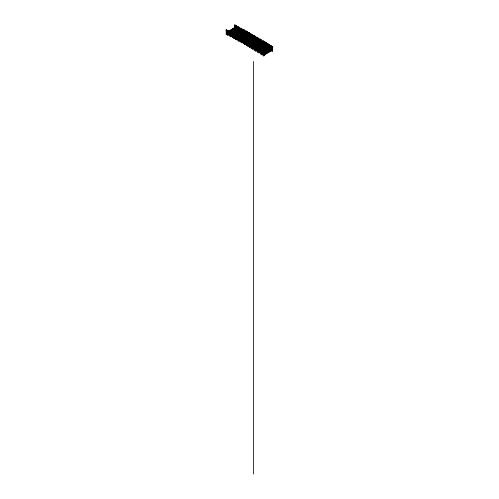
<?xml version="1.0" encoding="UTF-8"?>
<svg xmlns="http://www.w3.org/2000/svg" width="499" height="499" viewBox="0 0 499 499"><rect width="100%" height="100%" fill="white"/><g stroke="black" fill="none" stroke-linecap="round" stroke-linejoin="round"><path stroke-width="0.75" d="M252.014 37.406L243.83 41.991L244.416 42.477L252.606 37.606L252.014 37.406L243.749 42.091L243.156 41.604L244.416 42.334M245.09 42.864L244.498 42.378L245.09 42.864L253.355 38.18L253.779 35.317L253.885 38.822M252.687 37.793L253.274 38.136L252.687 37.793L244.498 42.521M227.644 34.98L227.968 30.676L228.205 34.942L227.644 34.98L228.205 34.942M227.893 35.123L227.968 30.676M236.146 28.699L236.47 25.773L236.707 29.354M236.395 29.535L236.719 25.917M236.457 28.518L236.47 25.773M253.355 38.036L253.947 38.523L253.355 38.036L245.171 42.908L245.764 43.251L254.028 38.423L245.839 43.294L246.431 43.638L254.696 38.81L255.288 39.159L247.105 44.031L246.512 43.538L247.105 43.887L255.369 39.203L255.956 39.695L255.369 39.203M245.764 43.251L253.947 38.379M246.431 43.638L254.615 38.916L254.028 38.566M229.197 35.803L229.54 31.506L229.453 35.947L229.54 32.192M229.453 35.947L229.796 31.655M238.273 29.491L238.042 26.603L237.711 29.522A532.576 307.484 60 0 0 234.58 27.882L226.365 32.597L226.396 33.333L253.997 48.846M237.961 29.672L238.291 26.746M247.18 44.074L247.772 44.423L247.18 44.074L255.369 39.346M246.512 43.681L254.696 38.81M247.853 44.467L248.446 44.816L247.853 44.467L256.037 39.596L256.629 39.945L248.446 44.816M230.756 36.627L231.118 32.348L231.324 36.595L230.756 36.627L231.324 36.595M231.006 36.776L230.8 32.529M231.099 33.714L231.118 32.348M239.938 30.564L240.537 31.032L239.938 30.564L231.673 35.254L231.081 34.936L239.271 30.208L239.863 30.676L239.271 30.358L239.614 27.439L239.826 31.007M239.52 30.501L239.863 27.588M239.582 30.171L239.614 27.439M248.521 44.86L249.113 45.209L248.521 44.86L256.711 39.989L257.303 40.481L256.711 40.132M249.194 45.253L249.787 45.602L249.194 45.253L257.384 40.382L257.971 40.881L257.378 40.525M232.316 37.462L232.69 33.19L232.565 37.612M232.883 37.431L232.939 33.339M240.836 31.194L241.185 28.281L241.391 31.842M241.073 32.023L241.185 28.281M249.868 45.652L250.454 46.002L249.868 45.652L258.052 40.924L258.507 38.08L258.569 41.567M258.052 40.781L258.644 41.274L258.052 40.781L249.787 45.602M250.535 46.045L251.128 46.401L250.535 46.045L258.725 41.18L259.312 41.673L258.719 41.323M251.209 46.444L251.795 46.8L260.066 41.978L251.883 46.7L252.469 47.199L251.209 46.444L259.393 41.723L260.653 42.477L260.06 42.122M259.393 41.723L259.985 42.072M233.875 38.311L234.262 34.044L234.436 38.28L233.875 38.311L234.262 34.044M234.125 38.46L234.511 34.194M242.402 32.042L242.763 29.135L242.951 32.691M242.639 32.872L243.013 29.285M242.714 31.861L242.763 29.135M253.143 47.461L252.55 47.106L253.136 47.605L261.407 42.783L261.994 43.282L261.407 42.783M253.81 46.519L260.734 42.378L261.326 42.733L253.136 47.605M235.434 39.159L235.834 34.905L235.996 39.128L235.434 39.159L235.834 34.905M235.684 39.309L235.522 35.086M244.51 33.545L244.335 29.996L243.961 32.897L235.778 37.618L236.37 37.799L244.56 33.221L243.961 32.747L235.703 37.581L235.11 37.257L243.294 32.379L243.886 32.853M244.217 33.046L244.335 29.996M253.218 47.648L253.81 48.01L253.218 47.648L261.401 42.926L261.651 39.957L261.694 43.432M253.891 48.054L254.478 48.415L253.891 48.054L262.081 43.188L262.667 43.687L262.075 43.332M236.994 40.02L237.412 35.772L237.243 40.17M237.555 39.989L237.661 35.922M245.508 34.431L245.907 30.863L246.076 34.406M245.776 33.907L246.163 31.019M245.839 33.576L245.907 30.863M254.559 48.459L255.151 48.821L254.559 48.459L262.742 43.737L263.229 40.906L263.254 44.374M262.748 43.594L263.335 44.093L262.748 43.594L254.478 48.415M263.422 43.999L264.008 44.505L263.422 43.999L255.232 48.727L255.819 49.233L264.09 44.405L264.682 44.773L256.492 49.638L255.906 49.133L256.492 49.638M255.819 49.233L264.008 44.361M238.553 40.887L238.984 36.645L239.115 40.856L238.553 40.887L239.115 40.856M238.803 41.037L238.984 36.645M247.092 34.624L247.485 31.736L247.635 35.273M247.323 35.454L247.735 31.892M247.404 34.443L247.485 31.736M255.9 49.276L264.09 44.405M256.573 49.688L257.16 50.05L256.573 49.688L264.763 44.816L265.349 45.322L264.757 44.96M240.113 41.76L240.562 37.531L240.674 41.735L240.113 41.76L240.674 41.735M240.362 41.916L240.562 37.531M249.201 36.153L249.057 32.622L248.658 35.504L240.393 40.188L239.807 39.851L240.393 40.039L248.583 35.46L247.991 35.13L239.807 39.851M248.882 36.333L249.057 32.622M257.241 50.1L257.833 50.461L257.241 50.1L265.431 45.228L266.017 45.733L265.424 45.372M258.507 50.736L266.772 46.058L267.364 46.426L259.181 51.148L257.914 50.511L258.501 50.873L266.691 46.151L266.104 45.64L257.833 50.461M257.914 50.511L266.104 45.64M267.445 46.469L268.032 46.981L267.445 46.469L259.174 51.291L258.588 50.779M241.672 42.64L241.822 38.598L241.672 42.64L242.233 42.615L241.921 42.795M242.084 39.764L242.134 38.417L242.233 42.615M250.224 36.383L250.635 33.514L250.76 37.032M250.473 36.539L250.885 33.67M250.56 35.529L250.635 33.514M259.255 51.341L259.842 51.709L259.255 51.341L267.439 46.613L267.951 43.8L267.938 47.249M259.923 51.753L260.515 52.127L259.923 51.753L268.113 46.887L268.705 47.255L260.515 52.127M260.59 52.17L261.183 52.545L260.59 52.17L268.786 47.305L269.366 47.817L268.78 47.449M243.231 43.525L243.705 39.315L243.793 43.507L243.231 43.525L243.705 39.315M243.481 43.687L243.393 39.496M251.783 37.275L252.207 34.412L252.319 37.924M252.039 37.437L252.457 34.568M252.101 37.094L252.207 34.412M269.454 47.723L270.04 48.241L269.454 47.723L261.264 52.595L261.856 52.963L270.127 48.147L270.708 48.659L270.127 48.147M261.856 52.963L270.046 48.097M260.522 52.551L254.627 49.226L264.033 55.065L264.058 54.354L272.248 49.632A533.406 307.964 60 0 0 256.542 40.032L249.999 36.259L242.445 40.625M264.67 54.391L271.718 50.324L271.743 49.619L264.058 54.054M264.033 55.065L272.217 50.337L272.248 49.632M261.931 53.013L262.524 53.387L261.931 53.013L270.121 48.284M244.791 44.423L245.283 40.219L245.358 44.405L244.791 44.423L245.283 40.219M245.04 44.586L244.972 40.4M253.573 39.003L253.779 35.317M262.605 53.437L263.191 53.811L262.605 53.437L270.795 48.565L271.387 48.939L263.191 53.811M263.272 53.855L263.865 54.235L263.272 53.855L271.468 48.989L272.055 49.364L263.865 54.235M246.35 45.328L246.855 41.136L246.6 45.49M254.914 39.084L255.357 36.227L255.444 39.733M255.164 39.246L255.357 36.227M247.909 46.239L248.433 42.053L248.477 46.22L247.909 46.239L248.433 42.053M248.159 46.401L248.115 42.234M256.48 39.995L256.929 37.151L257.01 40.644M256.729 40.157L257.178 37.313M256.792 39.814L256.929 37.151M249.469 47.155L249.693 43.164L249.718 47.318L249.968 43.65M249.718 47.318L250.005 42.983M258.257 41.748L258.756 38.242M258.357 40.737L258.507 38.08M251.028 48.085L251.577 43.918L251.278 48.247L251.421 46.575M251.278 48.247L251.833 44.08M259.605 41.847L260.079 39.016L260.135 42.496M259.86 42.01L260.079 39.016M252.588 49.014L253.155 44.86L253.155 49.002L252.588 49.014L253.155 44.86M252.837 49.183L252.843 45.041M261.133 43.45L261.651 39.957M254.147 49.956L254.415 45.995L254.147 49.956L254.715 49.944L254.396 50.125M254.552 48.453L254.727 45.814L254.715 49.944M262.985 43.893L263.229 40.906M255.706 50.904L256.305 46.769L256.274 50.892L255.706 50.904L256.274 50.892M255.956 51.073L256.305 46.769M264.302 44.679L264.801 41.866L264.819 45.328M264.551 44.848L264.801 41.866M257.266 51.859L257.877 47.736L257.827 51.846L257.266 51.859L257.827 51.846M257.515 52.027L257.877 47.736M265.861 45.64L266.372 42.827L266.379 46.282M266.067 46.463L266.372 42.827M258.825 52.825L259.449 48.709L259.075 52.994M259.386 52.813L259.698 48.877M267.676 46.775L267.951 43.8M260.384 53.792L261.021 49.688L260.946 53.786L260.384 53.792L261.021 49.688M260.634 53.967L260.709 49.869M268.992 47.58L269.522 44.785L269.497 48.222M269.186 48.403L269.522 44.785M261.944 54.771L262.593 50.68L262.505 54.759L261.944 54.771L262.505 54.759M262.193 54.946L262.593 50.68M270.552 48.559L271.094 45.771L271.063 49.201M270.745 49.382L271.094 45.771M263.491 55.844L264.171 51.671L263.74 56.019M264.052 55.838L264.42 51.846M271.992 50.935L272.666 46.763L272.554 50.929L271.992 50.935L272.554 50.929M272.242 51.11L272.666 46.763M240.081 38.791L235.977 36.458M259.567 40.244L244.479 31.549M271.15 47.193L272.641 48.291M250.055 43.419L229.621 32.023M259.355 50.243L262.05 51.877M267.851 45.334L271.069 47.299M235.952 36.521L226.484 31.425M244.448 31.612L238.117 28.169M226.534 30.439L229.097 31.749M235.029 25.536L253.935 35.735M253.879 35.722L258.557 38.517M250.074 43.507L259.517 49.133M264.27 52.264L259.474 49.176M272.766 47.355L258.576 38.604M262.599 52.283L264.139 53.193M226.084 30.04L226.646 30.002L226.334 34.312L226.084 30.04L226.646 30.002M234.58 28.443L234.898 24.95L235.148 28.537M235.148 25.093L234.58 25.131M228.218 30.826L227.656 30.857M250.255 36.408A533.406 307.964 60 0 0 243.974 32.897A532.576 307.484 60 0 1 272.217 49.613L264.033 54.335A532.576 307.484 60 0 0 226.396 32.61L234.574 27.738L235.84 28.543L234.574 27.738M229.428 31.1L231.349 29.996M232.634 29.254L234.305 28.013M226.39 32.46L226.983 32.772L235.247 28.087L227.064 32.809L227.656 33.271L227.064 32.809M226.396 33.333L226.895 33.321M232.653 29.647L233.994 28.961M227.65 33.121L235.915 28.437L236.507 28.749L235.254 29.622M226.084 34.169L226.646 34.132M232.066 30.726L233.401 30.034M228.324 33.47L227.731 33.159L228.324 33.47L236.588 28.786L237.175 29.098L236.595 28.936L235.335 29.659M231.474 31.805L233.994 30.352M237.175 29.098L228.991 33.826L228.405 33.658L230.295 32.572M231.555 31.842L234.075 30.389M229.078 34.013L237.256 29.142L237.855 29.603L237.256 29.142M232.222 32.198L233.482 31.468M229.072 33.863L229.665 34.181L237.848 29.453M229.74 34.219L230.338 34.681L229.74 34.219L237.929 29.497L238.522 29.959M231.636 33.277L232.896 32.547M229.534 34.98L231.037 35.504M230.332 34.537L238.516 29.809M231.006 35.042L230.413 34.574L238.597 29.853L239.196 30.314L238.597 29.853M232.303 33.633L233.563 32.909M234.823 32.179L236.713 31.088M241.441 28.431L240.874 28.462M239.189 30.165L231.006 34.893L230.413 34.574M231.636 34.674L232.977 33.988M234.829 33.583L236.083 32.853M237.973 31.761L239.233 31.038M238.054 31.805L239.314 31.075M232.347 35.61L231.754 35.292L232.347 35.61L240.53 30.888M232.422 35.654L233.021 36.121L232.422 35.654L240.612 30.926L241.204 31.393M238.722 32.167L239.982 31.437M233.014 35.972L241.198 31.25M236.326 35.797L242.626 32.161L243.213 32.341L242.62 32.017L234.355 36.701L233.095 36.159L241.279 31.287L241.872 31.612L241.285 31.437L234.985 35.073M233.095 36.015L233.688 36.333L241.872 31.612M236.289 35.067L241.953 31.799L242.539 31.973L241.953 31.649L233.763 36.377L234.355 36.701M244.585 30.146L244.023 30.177M233.769 36.527L235.029 35.797M238.135 34.668L239.395 33.938M235.029 37.063L234.436 36.739L235.029 37.063L243.213 32.341M235.11 37.257L243.294 32.379M235.104 37.107L235.696 37.431L243.886 32.709M236.451 37.843L244.635 33.115L245.227 33.589L244.635 33.265L236.451 37.993L237.037 38.174L245.302 33.489L245.895 33.82L245.308 33.633L237.119 38.211L237.711 38.542L245.895 33.82M235.802 38.354L238.566 39.602M239.233 36.801L238.672 36.826M237.119 38.361L237.711 38.691L245.976 33.857L246.568 34.188L245.976 34.007L237.792 38.585L238.379 38.916L246.568 34.188M238.46 38.959L239.052 39.433L238.46 38.959L246.649 34.231L247.236 34.562L240.942 38.342M238.46 39.103L246.649 34.375L247.242 34.712M249.307 32.778L248.745 32.803M239.052 39.29L247.317 34.606L247.909 34.936L247.317 34.749L239.133 39.334L239.726 39.664L247.909 34.936M239.133 39.477L239.726 39.808L247.991 34.98L248.577 35.317M242.071 38.754L242.383 38.573M240.474 40.082L241.067 40.562L240.474 40.082L248.658 35.36L249.251 35.841L248.658 35.36M241.067 40.419L249.251 35.691M241.142 40.463L249.332 35.735L249.924 36.071L249.332 35.884L241.142 40.463L241.734 40.943L241.148 40.606M242.364 40.438L249.924 36.071M242.445 40.481L249.999 36.115L250.592 36.452L244.298 40.232M251.265 36.839L243.075 41.56L242.489 41.367L250.673 36.645L251.265 36.982L250.673 36.496L242.408 41.323M242.077 41.86L245.215 43.656M242.489 41.367L243.075 41.71L251.34 36.882L251.933 37.363M243.156 41.754L251.346 37.026L252.606 37.606M254.035 35.473L253.467 35.498M243.749 41.947L251.933 37.219M244.416 42.477L252.687 37.65M246.793 41.479L247.105 41.298M255.607 36.39L255.045 36.408M245.09 42.721L253.274 37.993M247.772 44.28L255.962 39.552M247.772 44.423L256.037 39.596M249.943 43.326L250.255 43.145M248.446 44.673L256.711 39.989M249.113 45.066L257.303 40.338M249.113 45.209L257.384 40.382M260.328 39.178L259.767 39.196M249.787 45.459L257.971 40.737M250.461 45.858L258.644 41.13M250.454 46.002L258.725 41.18M251.128 46.257L259.312 41.529M251.128 46.401L259.393 41.579M261.906 40.12L261.339 40.138M251.802 46.657L259.985 41.928M251.49 47.336L252.993 47.948M253.099 46.694L260.659 42.334M253.18 46.744L260.734 42.378M254.665 46.157L254.977 45.977M263.478 41.074L262.917 41.086M253.81 47.867L262 43.139M253.81 48.01L262.081 43.188M256.555 46.937L255.987 46.95M265.05 42.028L264.489 42.047M254.484 48.272L262.667 43.544M255.151 48.677L263.341 43.956M255.151 48.821L263.416 44.143M266.628 42.995L266.061 43.008M256.492 49.495L264.763 44.816M257.166 49.906L265.349 45.184M257.16 50.05L265.431 45.228M268.2 43.974L267.632 43.981M257.84 50.318L266.023 45.596M258.582 50.923L266.765 46.195M269.772 44.954L269.211 44.966M259.848 51.565L268.032 46.837M259.842 51.709L268.113 46.887M260.515 51.983L268.786 47.305M271.344 45.939L270.782 45.952M261.189 52.401L269.373 47.679M261.183 52.545L269.448 47.867M272.916 46.937L272.354 46.943M262.53 53.243L270.714 48.522M262.524 53.387L270.795 48.565M263.198 53.667L271.468 48.989M263.871 54.092L272.055 49.364M234.985 26.516L237.599 27.888M226.396 32.61L227.02 32.934M228.405 33.658L228.991 33.826M231.087 35.08L231.673 35.254M234.798 37.531L236.052 38.211M243.961 32.747L244.554 33.077M235.778 37.618L236.37 37.799M236.451 37.993L237.037 38.174M237.792 38.729L238.379 38.916M239.819 40.3L241.703 41.361M240.605 39.084L259.436 50.237M245.171 42.764L245.764 43.107M254.696 38.959L255.288 39.302M256.037 39.739L256.629 40.088M249.232 45.708L250.486 46.451M260.091 40.55L267.932 45.334M260.734 42.521L261.326 42.877M255.232 48.727L255.825 49.089M264.083 44.548L264.676 44.916M266.098 45.783L267.364 46.426M268.106 47.031L268.699 47.399M271.718 50.324L271.992 49.775L268.861 47.798A533.443 307.983 60 0 0 244.348 33.389M261.27 52.451L261.856 52.825M261.726 53.306L263.453 54.397M264.033 54.759L264.314 54.21L261.177 52.233A533.443 307.983 60 0 0 254.895 48.366M270.789 48.709L271.381 49.083M271.456 49.133L272.049 49.507M272.217 49.613L272.217 50.337M253.398 61.421L253.398 474.05M234.898 24.95L234.836 28.031M226.396 29.859L226.396 33.988M226.334 30.183L226.334 34.312M238.341 29.859A532.576 307.484 60 0 1 243.362 32.566A533.406 307.964 60 0 0 234.555 27.869M226.365 32.597A533.406 307.964 60 0 1 242.071 41.13L248.359 44.76A533.406 307.964 60 0 1 264.058 54.354M229.758 34.094A533.443 307.983 60 0 1 232.266 35.435M236.039 37.481A533.443 307.983 60 0 1 238.553 38.866M239.177 39.215A533.443 307.983 60 0 1 241.697 40.631M242.321 40.987A533.443 307.983 60 0 1 254.265 47.985M238.067 29.99A533.443 307.983 60 0 1 243.094 32.697"/></g></svg>
